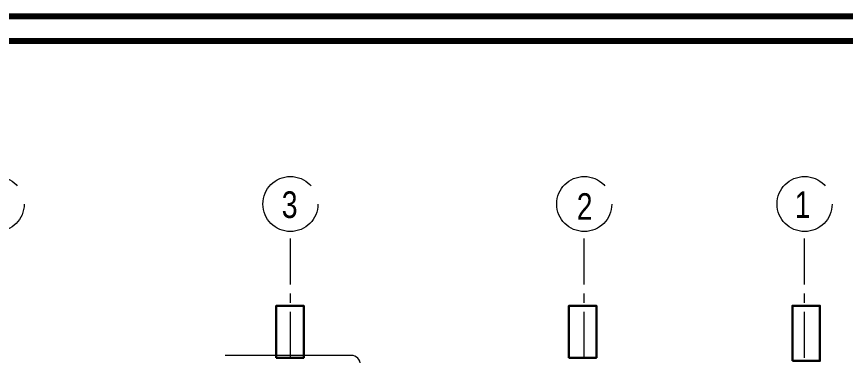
# Model space of a CAD drawing. Extents: x 1315 to 1416, y 473 to 837.
# Drawn here: x 1369.21 to 1382.75, y 537.9 to 543.44 of the extents above; entities that cross this region are included whole.
import ezdxf

# ---------------------------------------------------------------- set-up
doc = ezdxf.new("R2010")
doc.units = 0
doc.header["$MEASUREMENT"] = 0
doc.linetypes.add('CENTERX2', pattern=[4, 2.5, -0.5, 0.5, -0.5])
for name, color, linetype, lineweight in [('axis', 252, 'CENTERX2', 5), ('txt in circle', 252, 'CONTINUOUS', 13), ('UG-BORDER', 20, 'CONTINUOUS', 80), ('Wall', 252, 'CONTINUOUS', 30), ('WIRRING', 3, 'CONTINUOUS', 5)]:
    doc.layers.add(name, color=color, linetype=linetype, lineweight=lineweight)
doc.styles.add('SOSA2', font='SOSA.shx', dxfattribs={"width": 0.8})

# ---------------------------------------------------------------- blocks, each defined once
blk = doc.blocks.new('A$C11ED6BD5')
at = {"layer": 'axis', "color": 0, "ltscale": 0.3}
for p, q in [((-8.65, 22.2), (-8.65, 24.264)), ((-3.85, 22.2), (-3.85, 24.264)), ((-0.25, 22.2), (-0.25, 24.264))]:
    blk.add_line(p, q, dxfattribs=at)
at = {"layer": 'axis', "color": 0}
for centre in [(-13.45, 24.714), (-8.65, 24.714), (-3.85, 24.714), (-0.25, 24.714)]:
    blk.add_circle(centre, 0.45, dxfattribs=at)
at = {"layer": 'txt in circle', "color": 0, "ltscale": 0.01, "char_height": 0.435, "attachment_point": 5, "style": 'SOSA2'}
for s, insert in [('3', (-8.663, 24.7)), ('1', (-0.282, 24.704)), ('2', (-3.843, 24.673))]:
    blk.add_mtext(s, dxfattribs=dict(at, insert=insert))

msp = doc.modelspace()

# ---------------------------------------------------------------- linework, layer by layer
at = {"layer": 'UG-BORDER'}
for p, q in [((1411.376, 543.441), (1315.376, 543.441)), ((1410.971, 543.036), (1315.78, 543.036))]:
    msp.add_line(p, q, dxfattribs=at)
at = {"layer": 'Wall', "linetype": 'Continuous'}
for points in [[(1373.454, 537.863), (1373.904, 537.863), (1373.904, 538.713), (1373.454, 538.713)], [(1378.236, 537.863), (1378.686, 537.863), (1378.686, 538.713), (1378.236, 538.713)], [(1381.886, 537.813), (1382.336, 537.813), (1382.336, 538.713), (1381.886, 538.713)]]:
    msp.add_lwpolyline(points, close=True, dxfattribs=at)
at = {"layer": 'WIRRING', "color": 3}
msp.add_line((1374.679, 537.902), (1372.62, 537.902), dxfattribs=at)
msp.add_arc((1374.679, 537.752), 0.15, 0, 90, dxfattribs=at)

# ---------------------------------------------------------------- block references
at = {"layer": 'axis'}
msp.add_blockref('A$C11ED6BD5', (1382.336, 515.663), dxfattribs=at)

doc.saveas('drawing.dxf')
